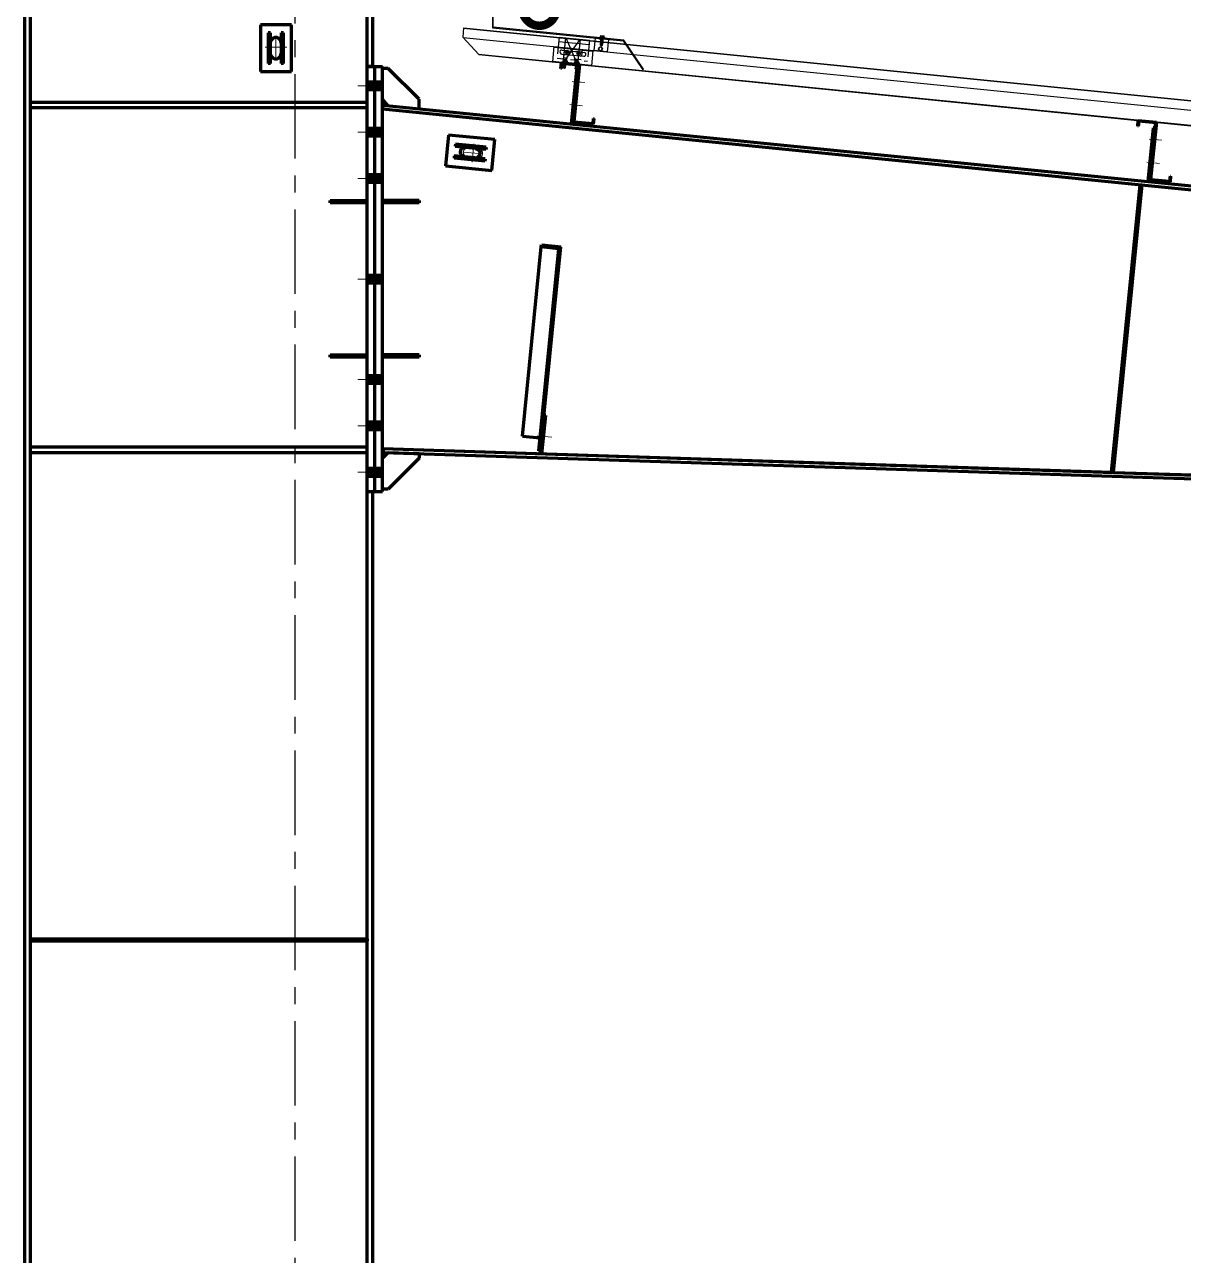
# Model space of a CAD drawing. Header units: inches. Extents: x 2 to 32666, y -5537 to 22.
# Drawn here: x 13940.4 to 13957.53, y -3828.59 to -3810.39 of the extents above; entities that cross this region are included whole.
import ezdxf

# ---------------------------------------------------------------- set-up
doc = ezdxf.new("R2010")
doc.units = ezdxf.units.IN
doc.header["$MEASUREMENT"] = 0
doc.linetypes.add('CENTER', pattern=[2, 1.25, -0.25, 0.25, -0.25])
doc.linetypes.add('HIDDEN2', pattern=[4.7625, 3.175, -1.5875])
for name, color, linetype in [('1', 1, 'Continuous'), ('2', 2, 'Continuous'), ('3', 3, 'Continuous'), ('6', 6, 'Continuous'), ('7', 7, 'Continuous'), ('8', 8, 'Continuous'), ('DIM', 8, 'Continuous'), ('door', 7, 'Continuous'), ('STRUCTURE', 1, 'Continuous'), ('Tim truc', 8, 'Continuous')]:
    doc.layers.add(name, color=color, linetype=linetype)
doc.styles.add('ST1', font='vnshx.shx', dxfattribs={"width": 0.7})
doc.dimstyles.new('175', dxfattribs={"dimtxt": 2.5, "dimasz": 1, "dimexe": 1, "dimexo": 0, "dimgap": 1, "dimtad": 1, "dimdec": 0, "dimlfac": 175, "dimzin": 0, "dimdsep": 46, "dimtxsty": 'ST1', "dimblk1": 'ARCHTICK', "dimblk2": 'ARCHTICK', "dimsah": 1, "dimcen": 1, "dimdle": 1, "dimclrd": 8, "dimclre": 8, "dimclrt": 3, "dimadec": 0, "dimazin": 0, "dimtfac": 1, "dimtdec": 0, "dimtix": 1, "dimtmove": 1, "dimatfit": 3, "dimldrblk": 'DOTSMALL', "dimfxl": 0, "dimtfill": 1, "dimtolj": 1, "dimtzin": 0, "dimlwd": -1, "dimlwe": -1, "dimarcsym": 0})

# ---------------------------------------------------------------- blocks, each defined once
blk = doc.blocks.new('Short_Self_drilling')
at = {"layer": 'STRUCTURE', "color": 1, "linetype": 'Continuous'}
for p, q in [((6.4, 1.7), (-6.4, 1.7)), ((5.1, 3.8), (-5.1, 3.8)), ((-2.6, 2.9), (-5.1, 2.9)), ((-3.4, 3.8), (-3.4, 6.8)), ((3, 7.2), (-3, 7.2)), ((2.6, 2.9), (-2.6, 2.9)), ((-2.1, 2.8), (-2.1, 2.9)), ((6.3, 0), (0, 0)), ((2.2, 2.8), (2.2, 2.9)), ((2.2, -0.5), (2.2, 0)), ((5.1, 2.9), (2.6, 2.9)), ((3.4, 3.8), (3.4, 6.8)), ((3, -1.2), (-2.7, -0.2)), ((3, -2.7), (-2.7, -1.8)), ((3, -4.2), (-2.7, -3.3)), ((3, -5.8), (-2.7, -4.8)), ((3, -7.3), (-2.7, -6.3)), ((-1.9, -8), (-2.7, -7.9)), ((-2.1, -1.4), (-2.1, -0.9)), ((-2.1, -2.9), (-2.1, -2.4)), ((-2.1, -4.4), (-2.1, -3.9)), ((-2.1, -6), (-2.1, -5.4)), ((-2.1, -7.5), (-2.1, -7)), ((-2.1, -12.3), (-2.1, -8.5)), ((3, -8.8), (-1.1, -8.1)), ((2.1, -12.3), (2.1, -9.1)), ((2.2, -2), (2.2, -1.5)), ((2.2, -3.6), (2.2, -3)), ((2.2, -5.1), (2.2, -4.6)), ((2.2, -6.6), (2.2, -6.1)), ((2.2, -8.1), (2.2, -7.6))]:
    blk.add_line(p, q, dxfattribs=at)
blk.add_lwpolyline([(6.4, 1.3), (6.4, 1.7), (2.1, 2.8), (-2.1, 2.8), (-6.4, 1.7), (-6.4, 1.3)], close=True, dxfattribs=at)
for points in [[(-6.4, 1.3, -0.088869), (-6.3, 0), (0, 0)], [(-0.1, 3.8), (-0.3, 6.2, 0.338878), (-3.1, 6.2), (-3.3, 3.8)], [(3.3, 3.8), (3.1, 6.2, 0.338878), (0.3, 6.2), (0.1, 3.8)], [(2.1, -12.3), (0.2, -14.2, -0.333596), (-0.2, -14.2), (-2.1, -12.3)], [(-0.1, -14), (-1, -12.2, -0.148657), (-1.4, -11.2), (-2, -7.7, -0.815006), (-1.2, -7.8, 0.150833), (-0.8, -8.7)], [(2.1, -12.3), (1.7, -11.7, 0.52242), (0.9, -11.7), (-0.2, -14.2)]]:
    blk.add_lwpolyline(points, format="xyb", dxfattribs=at)
for points in [[(3, -1.2), (2.2, -1.5), (-2.1, -0.8), (-2.7, -0.2), (-2.4, 0)], [(3, -2.7), (2.2, -3), (-2.1, -2.4), (-2.7, -1.8), (-2.1, -1.4), (2.2, -2), (3, -2.7)], [(3, -4.2), (2.2, -4.6), (-2.1, -3.9), (-2.7, -3.3), (-2.1, -2.9), (2.2, -3.6), (3, -4.2)], [(3, -5.8), (2.2, -6.1), (-2.1, -5.4), (-2.7, -4.8), (-2.1, -4.4), (2.2, -5.1), (3, -5.8)], [(3, -7.3), (2.2, -7.6), (-2.1, -7), (-2.7, -6.3), (-2.1, -6), (2.2, -6.6), (3, -7.3)], [(-1.8, -8.5), (-2.1, -8.5), (-2.7, -7.9), (-2.1, -7.5), (-1.8, -7.5)], [(-1.3, -7.6), (2.2, -8.1), (3, -8.8)], [(-1.2, 0), (2.2, -0.5), (3, -1.2)], [(3, -8.8), (2.2, -9.1), (-0.8, -8.7)]]:
    blk.add_lwpolyline(points, dxfattribs=at)
for centre, radius, start, end in [((-5, 3.3), 0.455, 109.7949, 250.2674), ((-3, 6.8), 0.429, 90.0311, 180.0311), ((3, 6.8), 0.429, 0.0311, 90.0311), ((5.1, 3.3), 0.435, 279.7276, 80.3347), ((10, 0.2), 3.74, 162.2963, 182.6103)]:
    blk.add_arc(centre, radius, start, end, dxfattribs=at)
blk = doc.blocks.new('A$C5FAA1D3F')
at = {"color": 8}
for p, q in [((-26.59, -10.81, 0), (-25.6, -0.91, 0)), ((-0.39, -3.85, 0), (-25.64, -1.33, 0)), ((-0.34, -3.43, 0), (-25.6, -0.91, 0)), ((-6.38, -8.5, 0), (-20.69, -7.07, 0)), ((-17.23, -7.27, 0), (-17.51, -10.1, 0)), ((-1.33, -13.34, 0), (-0.34, -3.43, 0)), ((-1.33, -13.34, 0), (-26.59, -10.81, 0)), ((-1.29, -12.92, 0), (-26.55, -10.39, 0)), ((-24.42, -17.42, 0), (-23.79, -11.09, 0)), ((-4.49, -16.58, 0), (-24.14, -14.62, 0)), ((-6.63, -11.02, 0), (-20.94, -9.59, 0)), ((-18.79, -8.54, 0), (-15.96, -8.83, 0)), ((-11.5, -9.26, 0), (-8.67, -9.54, 0)), ((-9.94, -7.99, 0), (-10.23, -10.82, 0)), ((-4.77, -19.39, 0), (-4.14, -13.06, 0)), ((-4.77, -19.39, 0), (-24.42, -17.42, 0))]:
    blk.add_line(p, q, dxfattribs=at)
at = {"color": 8, "linetype": 'HIDDEN2'}
for p, q in [((-23.79, -11.09, 0), (-23.06, -3.85, 0)), ((-3.42, -5.82, 0), (-23.06, -3.85, 0)), ((-19.57, -11.51, 0), (-18.9, -4.83, 0)), ((-18.9, -4.83, 0), (-7.68, -5.96, 0)), ((-7.68, -5.96, 0), (-8.35, -12.64, 0)), ((-4.14, -13.06, 0), (-3.42, -5.82, 0)), ((-19.58, -11.51, 0), (-19.4, -9.75, 0)), ((-8.35, -12.64, 0), (-19.58, -11.51, 0)), ((-8.35, -12.64, 0), (-19.57, -11.51, 0)), ((-19.4, -9.75, 0), (-8.17, -10.87, 0)), ((-8.17, -10.87, 0), (-8.35, -12.64, 0))]:
    blk.add_line(p, q, dxfattribs=at)
at = {"color": 8}
for centre, major_axis, start_param, end_param in [((-20.82, -8.33, 0), (-0.941, -0.852), 3.876998, 7.018591), ((-17.37, -8.69, 0), (-0.836, -0.757), 5.447794310103061, 11.73097961728265), ((-10.09, -9.4, 0), (-0.836, -0.757), 5.447794310103061, 11.73097961728265), ((-6.5, -9.76, 0), (-0.941, -0.852), 0.735405, 3.876998)]:
    blk.add_ellipse(centre, major_axis=major_axis, ratio=1, start_param=start_param, end_param=end_param, dxfattribs=at)
at = {"color": 1, "xscale": 0.2707692322397919, "yscale": 0.2707692322397919, "zscale": 0.2707692322397919, "rotation": 174.2582798079231}
for p in [(-16.04, -2.29, 0), (-8.54, -3.04, 0)]:
    blk.add_blockref('Short_Self_drilling', p, dxfattribs=at)
blk = doc.blocks.new('Clamp_Side')
for p, q in [((-17.5, 36.8), (17.5, 36.8)), ((-17.5, 36.8), (-17.5, 5)), ((17.5, 36.8), (17.5, 5)), ((-17.5, 5), (17.5, 5))]:
    blk.add_line(p, q)
blk.add_lwpolyline([(5.8, 9.3), (4.9, 14.4), (0, 16.3), (-4, 12.9), (-3.2, 7.8), (1.7, 6)], close=True)
blk.add_circle((0.9, 11.1), 4.52)
blk = doc.blocks.new('_ArchTick')
at = {"color": 0, "linetype": 'ByBlock', "const_width": 0.15}
blk.add_lwpolyline([(-0.5, -0.5), (0.5, 0.5)], dxfattribs=at)
blk = doc.blocks.new('_DotSmall')
at = {"color": 0, "linetype": 'ByBlock', "const_width": 0.5}
blk.add_lwpolyline([(-0.0625, 0, 1), (0.0625, 0, 1)], format="xyb", close=True, dxfattribs=at)

msp = doc.modelspace()

# ---------------------------------------------------------------- hatches: boundary and pattern name
at = {"layer": '2'}
for points in [[(13945.5789, -3811.3735), (13945.4646, -3811.3735), (13945.4646, -3811.2249), (13945.5789, -3811.2249)], [(13945.6932, -3811.3735), (13945.5789, -3811.3735), (13945.5789, -3811.2249), (13945.6932, -3811.2249)], [(13945.5789, -3812.0592), (13945.4647, -3812.0592), (13945.4647, -3811.9106), (13945.5789, -3811.9106)], [(13945.6932, -3812.0592), (13945.5789, -3812.0592), (13945.5789, -3811.9106), (13945.6932, -3811.9106)], [(13945.5789, -3812.7449), (13945.4647, -3812.7449), (13945.4647, -3812.5963), (13945.5789, -3812.5963)], [(13945.6932, -3812.7449), (13945.5789, -3812.7449), (13945.5789, -3812.5963), (13945.6932, -3812.5963)], [(13945.5789, -3814.2306), (13945.4647, -3814.2306), (13945.4647, -3814.0821), (13945.5789, -3814.0821)], [(13945.6932, -3814.2306), (13945.5789, -3814.2306), (13945.5789, -3814.0821), (13945.6932, -3814.0821)], [(13945.579, -3815.7163), (13945.4647, -3815.7163), (13945.4647, -3815.5678), (13945.579, -3815.5678)], [(13945.6932, -3815.7163), (13945.579, -3815.7163), (13945.579, -3815.5678), (13945.6932, -3815.5678)], [(13945.579, -3816.4021), (13945.4647, -3816.4021), (13945.4647, -3816.2535), (13945.579, -3816.2535)], [(13945.6932, -3816.4021), (13945.579, -3816.4021), (13945.579, -3816.2535), (13945.6932, -3816.2535)], [(13945.579, -3817.0878), (13945.4647, -3817.0878), (13945.4647, -3816.9392), (13945.579, -3816.9392)], [(13945.6932, -3817.0878), (13945.579, -3817.0878), (13945.579, -3816.9392), (13945.6932, -3816.9392)]]:
    msp.add_hatch(color=256, dxfattribs=at).paths.add_polyline_path(points, flags=17)

# ---------------------------------------------------------------- linework, layer by layer
at = {"layer": '2', "lineweight": 100}
for p, q in [((13940.4018, -3801.1457), (13940.4019, -3831.0383)), ((13940.4818, -3801.1457), (13940.4819, -3831.0383)), ((13945.4646, -3811.0135), (13945.4646, -3801.1457)), ((13945.5446, -3801.1457), (13945.5446, -3811.0135)), ((13943.8886, -3810.4002), (13943.8887, -3811.0859)), ((13944.3458, -3810.4002), (13943.8886, -3810.4002)), ((13944.0029, -3810.5145), (13944.0029, -3810.9716)), ((13944.0372, -3810.5145), (13944.0029, -3810.5145)), ((13944.0372, -3810.9716), (13944.0372, -3810.5145)), ((13944.1972, -3810.5145), (13944.1972, -3810.9716)), ((13944.2315, -3810.5145), (13944.1972, -3810.5145)), ((13944.2315, -3810.9716), (13944.2315, -3810.5145)), ((13944.3458, -3811.0859), (13944.3458, -3810.4002)), ((13944.0372, -3810.663), (13944.0479, -3810.623)), ((13944.0772, -3810.5937), (13944.0479, -3810.623)), ((13944.1865, -3810.623), (13944.1572, -3810.5937)), ((13944.1972, -3810.663), (13944.1865, -3810.623)), ((13944.0479, -3810.863), (13944.0372, -3810.823)), ((13944.0479, -3810.863), (13944.0772, -3810.8923)), ((13944.1572, -3810.8923), (13944.1865, -3810.863)), ((13944.1865, -3810.863), (13944.1972, -3810.823)), ((13944.0372, -3810.9716), (13944.0029, -3810.9716)), ((13944.2315, -3810.9716), (13944.1972, -3810.9716)), ((13945.5446, -3811.0135), (13945.4646, -3811.0135)), ((13945.4647, -3817.2992), (13945.4646, -3811.0135)), ((13945.4646, -3811.0135), (13945.5789, -3811.0135)), ((13945.579, -3817.2992), (13945.5789, -3811.0135)), ((13945.5789, -3811.0135), (13945.6932, -3811.0135)), ((13945.579, -3817.2992), (13945.5789, -3811.0135)), ((13945.6932, -3817.2992), (13945.6932, -3811.0135)), ((13945.7789, -3811.0418), (13945.6932, -3811.0418)), ((13946.2361, -3811.4989), (13945.7789, -3811.0418)), ((13948.3298, -3811.0443), (13948.3383, -3810.959)), ((13948.3383, -3811.0451), (13948.3298, -3811.0443)), ((13948.3383, -3810.959), (13948.6055, -3810.9857)), ((13948.346, -3810.9684), (13948.3383, -3811.0451)), ((13948.5962, -3810.9934), (13948.346, -3810.9684)), ((13948.5117, -3811.8377), (13948.5962, -3810.9934)), ((13948.6055, -3810.9857), (13948.5211, -3811.8301)), ((13943.8887, -3811.0859), (13944.3458, -3811.0859)), ((13948.5601, -3811.0673), (13948.4804, -3811.8633)), ((13948.5885, -3811.0702), (13948.5601, -3811.0673)), ((13940.4818, -3811.5392), (13945.4646, -3811.5392)), ((13945.7789, -3811.5932), (13945.6932, -3811.4989)), ((13945.6989, -3811.5852), (13945.6932, -3811.6421)), ((13945.6989, -3811.5852), (13965.2824, -3813.5435)), ((13946.2361, -3811.6389), (13946.2361, -3811.4989)), ((13940.4818, -3811.6192), (13945.4646, -3811.6192)), ((13945.6932, -3811.6421), (13965.2767, -3813.6004)), ((13948.8054, -3811.8585), (13948.8131, -3811.7817)), ((13948.8131, -3811.7817), (13948.8131, -3811.7817)), ((13948.8131, -3811.7817), (13948.8131, -3811.7817)), ((13948.8131, -3811.7817), (13948.8216, -3811.7826)), ((13948.8131, -3811.8679), (13948.8216, -3811.7826)), ((13948.5089, -3811.8662), (13948.5117, -3811.8377)), ((13948.5117, -3811.8377), (13948.8131, -3811.8679)), ((13948.5211, -3811.8301), (13948.8054, -3811.8585)), ((13948.7286, -3811.8508), (13948.7193, -3811.8585)), ((13956.8587, -3811.8972), (13956.8672, -3811.8119)), ((13956.8672, -3811.898), (13956.8587, -3811.8972)), ((13956.8672, -3811.8119), (13957.1344, -3811.8386)), ((13956.8749, -3811.8212), (13956.8672, -3811.898)), ((13957.1251, -3811.8463), (13956.8749, -3811.8212)), ((13957.0889, -3811.9202), (13957.0093, -3812.7162)), ((13957.0406, -3812.6906), (13957.1251, -3811.8463)), ((13957.1344, -3811.8386), (13957.05, -3812.6829)), ((13957.1174, -3811.923), (13957.0889, -3811.9202)), ((13946.6704, -3812.0269), (13946.6249, -3812.4818)), ((13947.3527, -3812.0951), (13946.6704, -3812.0269)), ((13947.3072, -3812.55), (13947.3527, -3812.0951)), ((13946.7545, -3812.3339), (13946.7511, -3812.3681)), ((13947.2094, -3812.3794), (13946.7545, -3812.3339)), ((13946.7716, -3812.1634), (13946.7682, -3812.1975)), ((13947.223, -3812.243), (13946.7682, -3812.1975)), ((13947.2264, -3812.2089), (13946.7716, -3812.1634)), ((13946.8467, -3812.3087), (13946.8691, -3812.3362)), ((13946.881, -3812.218), (13946.8535, -3812.2405)), ((13946.881, -3812.218), (13946.916, -3812.2123)), ((13947.0752, -3812.2282), (13947.1084, -3812.2407)), ((13947.1309, -3812.2682), (13947.1084, -3812.2407)), ((13947.2264, -3812.2089), (13947.223, -3812.243)), ((13946.6249, -3812.4818), (13947.3072, -3812.55)), ((13947.206, -3812.4135), (13946.7511, -3812.3681)), ((13946.8691, -3812.3362), (13946.9023, -3812.3487)), ((13947.0616, -3812.3646), (13947.0966, -3812.3589)), ((13947.0966, -3812.3589), (13947.1241, -3812.3364)), ((13947.2094, -3812.3794), (13947.206, -3812.4135)), ((13957.0378, -3812.7191), (13957.0406, -3812.6906)), ((13957.0406, -3812.6906), (13957.342, -3812.7208)), ((13957.05, -3812.6829), (13957.3343, -3812.7114)), ((13957.3343, -3812.7114), (13957.342, -3812.6346)), ((13957.342, -3812.6346), (13957.342, -3812.6346)), ((13957.342, -3812.6346), (13957.342, -3812.6346)), ((13957.342, -3812.6346), (13957.3505, -3812.6355)), ((13957.342, -3812.7208), (13957.3505, -3812.6355)), ((13956.472, -3817.0128), (13956.897, -3812.7624)), ((13956.5004, -3817.0156), (13956.9255, -3812.7653)), ((13956.897, -3812.7624), (13956.9255, -3812.7653)), ((13957.2575, -3812.7037), (13957.2482, -3812.7114)), ((13944.9218, -3813.0272), (13944.9218, -3812.9929)), ((13944.9218, -3812.9929), (13945.4646, -3812.9929)), ((13945.4646, -3813.0272), (13944.9218, -3813.0272)), ((13945.3789, -3813.0272), (13945.3789, -3812.9929)), ((13946.2361, -3812.9929), (13945.6933, -3812.9929)), ((13946.2361, -3813.0272), (13945.6933, -3813.0272)), ((13945.779, -3813.0272), (13945.779, -3812.9929)), ((13946.2361, -3812.9929), (13946.2361, -3813.0272)), ((13947.7607, -3816.4769), (13948.0402, -3813.6817)), ((13948.0402, -3813.6817), (13948.0433, -3813.6511)), ((13948.3017, -3813.7079), (13948.0402, -3813.6817)), ((13948.0433, -3813.6511), (13948.3275, -3813.6795)), ((13948.2665, -3814.0606), (13948.3017, -3813.7079)), ((13948.2892, -3814.0629), (13948.3275, -3813.6795)), ((13948.0028, -3816.697), (13948.2665, -3814.0606)), ((13948.0465, -3816.4895), (13948.2892, -3814.0629)), ((13948.2665, -3814.0606), (13948.2892, -3814.0629)), ((13944.9218, -3815.3129), (13944.9218, -3815.2786)), ((13944.9218, -3815.2786), (13945.4647, -3815.2786)), ((13945.4647, -3815.3129), (13944.9218, -3815.3129)), ((13945.3789, -3815.3129), (13945.3789, -3815.2786)), ((13946.2361, -3815.2786), (13945.6932, -3815.2786)), ((13946.2361, -3815.3129), (13945.6932, -3815.3129)), ((13945.779, -3815.3129), (13945.779, -3815.2786)), ((13946.2361, -3815.2786), (13946.2361, -3815.3129)), ((13948.0504, -3816.7382), (13948.1073, -3816.1696)), ((13948.1073, -3816.1696), (13948.0788, -3816.1667)), ((13947.7607, -3816.4769), (13948.0222, -3816.5031)), ((13948.022, -3816.7353), (13948.0465, -3816.4895)), ((13940.4818, -3816.6392), (13945.4647, -3816.6392)), ((13945.6932, -3816.6612), (13956.4785, -3817.0134)), ((13945.7028, -3816.6623), (13945.701, -3816.7194)), ((13945.7028, -3816.6623), (13979.2872, -3817.7582)), ((13948.0256, -3816.6993), (13948.0028, -3816.697)), ((13940.4818, -3816.7192), (13945.4647, -3816.7192)), ((13945.6932, -3816.8051), (13945.779, -3816.7222)), ((13945.701, -3816.7194), (13979.2854, -3817.8153)), ((13945.779, -3816.7222), (13946.2361, -3816.7371)), ((13946.2361, -3816.8051), (13945.779, -3817.2623)), ((13946.2361, -3816.7371), (13946.2361, -3816.8051)), ((13948.0504, -3816.7382), (13948.022, -3816.7353)), ((13956.472, -3817.0128), (13956.5004, -3817.0156)), ((13956.5006, -3817.0141), (13967.9306, -3817.3874)), ((13945.4647, -3817.2992), (13945.5447, -3817.2992)), ((13945.4647, -3831.0383), (13945.4647, -3817.2992)), ((13945.4647, -3817.2992), (13945.579, -3817.2992)), ((13945.5447, -3817.2992), (13945.5447, -3831.0383)), ((13945.579, -3817.2992), (13945.6932, -3817.2992)), ((13945.779, -3817.2623), (13945.6932, -3817.2623)), ((13940.4818, -3823.9102), (13945.4647, -3823.9102)), ((13940.4818, -3823.9102), (13940.4818, -3823.9388)), ((13940.4818, -3823.9388), (13945.4647, -3823.9388)), ((13945.4647, -3823.9102), (13945.4647, -3823.9388))]:
    msp.add_line(p, q, dxfattribs=at)
at = {"layer": '2', "lineweight": 0}
for p, q in [((13944.0433, -3810.622), (13944.0372, -3810.6526)), ((13944.0372, -3810.6526), (13944.0372, -3810.8069)), ((13944.0607, -3810.596), (13944.0433, -3810.622)), ((13944.0866, -3810.5787), (13944.0607, -3810.596)), ((13944.1172, -3810.5726), (13944.0866, -3810.5787)), ((13944.1172, -3810.5697), (13944.1172, -3810.8897)), ((13944.1478, -3810.5787), (13944.1172, -3810.5726)), ((13944.1172, -3810.5726), (13944.1172, -3810.5726)), ((13944.1738, -3810.596), (13944.1478, -3810.5787)), ((13944.1911, -3810.622), (13944.1738, -3810.596)), ((13944.1972, -3810.6526), (13944.1911, -3810.622)), ((13944.1972, -3810.8069), (13944.1972, -3810.6526)), ((13944.2772, -3810.7297), (13943.9572, -3810.7297)), ((13944.0372, -3810.8069), (13944.0433, -3810.8375)), ((13944.0433, -3810.8375), (13944.0607, -3810.8634)), ((13944.0607, -3810.8634), (13944.0866, -3810.8808)), ((13944.1478, -3810.8808), (13944.1738, -3810.8634)), ((13944.1738, -3810.8634), (13944.1911, -3810.8375)), ((13944.1911, -3810.8375), (13944.1972, -3810.8069)), ((13944.0866, -3810.8808), (13944.1172, -3810.8869)), ((13944.1172, -3810.8869), (13944.1478, -3810.8808)), ((13944.1172, -3810.8869), (13944.1172, -3810.8869)), ((13945.5789, -3811.2249), (13945.4646, -3811.2249)), ((13945.4646, -3811.2249), (13945.4646, -3811.2249)), ((13945.5789, -3811.2249), (13945.4646, -3811.2249)), ((13945.4646, -3811.2249), (13945.4646, -3811.2249)), ((13945.6932, -3811.2249), (13945.5789, -3811.2249)), ((13945.5789, -3811.2249), (13945.5789, -3811.2249)), ((13945.6932, -3811.2249), (13945.5789, -3811.2249)), ((13945.5789, -3811.2249), (13945.5789, -3811.2249)), ((13948.4975, -3811.2333), (13948.6851, -3811.2521)), ((13948.5259, -3811.2362), (13948.58, -3811.2416)), ((13948.5259, -3811.2362), (13948.58, -3811.2416)), ((13948.5259, -3811.2362), (13948.6851, -3811.2521)), ((13948.5259, -3811.2362), (13948.6851, -3811.2521)), ((13945.6932, -3811.2992), (13945.3298, -3811.2992)), ((13945.6932, -3811.2992), (13945.3298, -3811.2992)), ((13945.5789, -3811.3735), (13945.4646, -3811.3735)), ((13945.4646, -3811.3735), (13945.4646, -3811.3735)), ((13945.5789, -3811.3735), (13945.4646, -3811.3735)), ((13945.4646, -3811.3735), (13945.4646, -3811.3735)), ((13945.6932, -3811.3735), (13945.5789, -3811.3735)), ((13945.5789, -3811.3735), (13945.5789, -3811.3735)), ((13945.6932, -3811.3735), (13945.5789, -3811.3735)), ((13945.5789, -3811.3735), (13945.5789, -3811.3735)), ((13948.4634, -3811.5745), (13948.651, -3811.5932)), ((13948.4918, -3811.5773), (13948.5458, -3811.5827)), ((13948.4918, -3811.5773), (13948.5458, -3811.5827)), ((13948.4918, -3811.5773), (13948.651, -3811.5933)), ((13948.4918, -3811.5773), (13948.651, -3811.5933)), ((13945.5789, -3811.9106), (13945.4647, -3811.9106)), ((13945.4647, -3811.9106), (13945.4647, -3811.9106)), ((13945.5789, -3811.9106), (13945.4647, -3811.9106)), ((13945.4647, -3811.9106), (13945.4647, -3811.9106)), ((13945.6932, -3811.9106), (13945.5789, -3811.9106)), ((13945.5789, -3811.9106), (13945.5789, -3811.9106)), ((13945.6932, -3811.9106), (13945.5789, -3811.9106)), ((13945.5789, -3811.9106), (13945.5789, -3811.9106)), ((13945.6932, -3811.9849), (13945.3298, -3811.9849)), ((13945.6932, -3811.9849), (13945.3298, -3811.9849)), ((13945.5789, -3812.0592), (13945.4647, -3812.0592)), ((13945.4647, -3812.0592), (13945.4647, -3812.0592)), ((13945.5789, -3812.0592), (13945.4647, -3812.0592)), ((13945.4647, -3812.0592), (13945.4647, -3812.0592)), ((13945.6932, -3812.0592), (13945.5789, -3812.0592)), ((13945.5789, -3812.0592), (13945.5789, -3812.0592)), ((13945.6932, -3812.0592), (13945.5789, -3812.0592)), ((13945.5789, -3812.0592), (13945.5789, -3812.0592)), ((13957.0264, -3812.0862), (13957.214, -3812.105)), ((13957.0548, -3812.0891), (13957.214, -3812.105)), ((13957.0548, -3812.0891), (13957.214, -3812.105)), ((13957.0548, -3812.0891), (13957.1088, -3812.0945)), ((13957.0548, -3812.0891), (13957.1088, -3812.0945)), ((13946.896, -3812.2528), (13946.8882, -3812.2784)), ((13946.8882, -3812.2784), (13946.8882, -3812.2784)), ((13946.8882, -3812.2784), (13946.8908, -3812.305)), ((13946.8908, -3812.305), (13946.9034, -3812.3286)), ((13946.8939, -3812.279), (13947.1668, -3812.3063)), ((13946.913, -3812.2322), (13946.896, -3812.2528)), ((13946.9034, -3812.3286), (13946.9241, -3812.3457)), ((13946.9367, -3812.2196), (13946.913, -3812.2322)), ((13946.9633, -3812.217), (13946.9367, -3812.2196)), ((13947.1111, -3812.2318), (13946.9633, -3812.217)), ((13947.044, -3812.1562), (13947.0167, -3812.4291)), ((13947.1367, -3812.2396), (13947.1111, -3812.2318)), ((13947.1574, -3812.2566), (13947.1367, -3812.2396)), ((13947.1477, -3812.3531), (13947.1647, -3812.3324)), ((13947.1699, -3812.2802), (13947.1574, -3812.2566)), ((13947.1647, -3812.3324), (13947.1725, -3812.3068)), ((13947.1725, -3812.3068), (13947.1699, -3812.2802)), ((13947.1725, -3812.3068), (13947.1725, -3812.3068)), ((13946.9241, -3812.3457), (13946.9496, -3812.3535)), ((13946.9496, -3812.3535), (13947.0975, -3812.3682)), ((13947.0975, -3812.3682), (13947.1241, -3812.3657)), ((13947.1241, -3812.3657), (13947.1477, -3812.3531)), ((13956.9923, -3812.4274), (13957.1799, -3812.4461)), ((13957.0207, -3812.4302), (13957.1799, -3812.4462)), ((13957.0207, -3812.4302), (13957.1799, -3812.4462)), ((13957.0207, -3812.4302), (13957.0747, -3812.4356)), ((13957.0207, -3812.4302), (13957.0747, -3812.4356)), ((13945.6932, -3812.6706), (13945.3298, -3812.6706)), ((13945.6932, -3812.6706), (13945.3298, -3812.6706)), ((13945.5789, -3812.5963), (13945.4647, -3812.5963)), ((13945.4647, -3812.5963), (13945.4647, -3812.5963)), ((13945.5789, -3812.5963), (13945.4647, -3812.5963)), ((13945.4647, -3812.5963), (13945.4647, -3812.5963)), ((13945.6932, -3812.5963), (13945.5789, -3812.5963)), ((13945.5789, -3812.5963), (13945.5789, -3812.5963)), ((13945.6932, -3812.5963), (13945.5789, -3812.5963)), ((13945.5789, -3812.5963), (13945.5789, -3812.5963)), ((13945.5789, -3812.7449), (13945.4647, -3812.7449)), ((13945.4647, -3812.7449), (13945.4647, -3812.7449)), ((13945.5789, -3812.7449), (13945.4647, -3812.7449)), ((13945.4647, -3812.7449), (13945.4647, -3812.7449)), ((13945.6932, -3812.7449), (13945.5789, -3812.7449)), ((13945.5789, -3812.7449), (13945.5789, -3812.7449)), ((13945.6932, -3812.7449), (13945.5789, -3812.7449)), ((13945.5789, -3812.7449), (13945.5789, -3812.7449)), ((13945.5789, -3814.0821), (13945.4647, -3814.0821)), ((13945.4647, -3814.0821), (13945.4647, -3814.0821)), ((13945.5789, -3814.0821), (13945.4647, -3814.0821)), ((13945.4647, -3814.0821), (13945.4647, -3814.0821)), ((13945.6932, -3814.0821), (13945.5789, -3814.0821)), ((13945.5789, -3814.0821), (13945.5789, -3814.0821)), ((13945.6932, -3814.0821), (13945.5789, -3814.0821)), ((13945.5789, -3814.0821), (13945.5789, -3814.0821)), ((13945.6932, -3814.1563), (13945.3298, -3814.1563)), ((13945.6932, -3814.1563), (13945.3298, -3814.1563)), ((13945.5789, -3814.2306), (13945.4647, -3814.2306)), ((13945.4647, -3814.2306), (13945.4647, -3814.2306)), ((13945.5789, -3814.2306), (13945.4647, -3814.2306)), ((13945.4647, -3814.2306), (13945.4647, -3814.2306)), ((13945.6932, -3814.2306), (13945.5789, -3814.2306)), ((13945.5789, -3814.2306), (13945.5789, -3814.2306)), ((13945.6932, -3814.2306), (13945.5789, -3814.2306)), ((13945.5789, -3814.2306), (13945.5789, -3814.2306)), ((13945.579, -3815.5678), (13945.4647, -3815.5678)), ((13945.4647, -3815.5678), (13945.4647, -3815.5678)), ((13945.579, -3815.5678), (13945.4647, -3815.5678)), ((13945.4647, -3815.5678), (13945.4647, -3815.5678)), ((13945.6932, -3815.5678), (13945.579, -3815.5678)), ((13945.579, -3815.5678), (13945.579, -3815.5678)), ((13945.6932, -3815.5678), (13945.579, -3815.5678)), ((13945.579, -3815.5678), (13945.579, -3815.5678)), ((13945.6932, -3815.6421), (13945.3298, -3815.6421)), ((13945.6932, -3815.6421), (13945.3298, -3815.6421)), ((13945.579, -3815.7163), (13945.4647, -3815.7163)), ((13945.4647, -3815.7163), (13945.4647, -3815.7163)), ((13945.579, -3815.7163), (13945.4647, -3815.7163)), ((13945.4647, -3815.7163), (13945.4647, -3815.7163)), ((13945.6932, -3815.7163), (13945.579, -3815.7163)), ((13945.579, -3815.7163), (13945.579, -3815.7163)), ((13945.6932, -3815.7163), (13945.579, -3815.7163)), ((13945.579, -3815.7163), (13945.579, -3815.7163)), ((13945.6932, -3816.3278), (13945.3298, -3816.3278)), ((13945.6932, -3816.3278), (13945.3298, -3816.3278)), ((13945.579, -3816.2535), (13945.4647, -3816.2535)), ((13945.4647, -3816.2535), (13945.4647, -3816.2535)), ((13945.579, -3816.2535), (13945.4647, -3816.2535)), ((13945.4647, -3816.2535), (13945.4647, -3816.2535)), ((13945.6932, -3816.2535), (13945.579, -3816.2535)), ((13945.579, -3816.2535), (13945.579, -3816.2535)), ((13945.6932, -3816.2535), (13945.579, -3816.2535)), ((13945.579, -3816.2535), (13945.579, -3816.2535)), ((13945.579, -3816.4021), (13945.4647, -3816.4021)), ((13945.4647, -3816.4021), (13945.4647, -3816.4021)), ((13945.579, -3816.4021), (13945.4647, -3816.4021)), ((13945.4647, -3816.4021), (13945.4647, -3816.4021)), ((13945.6932, -3816.4021), (13945.579, -3816.4021)), ((13945.579, -3816.4021), (13945.579, -3816.4021)), ((13945.6932, -3816.4021), (13945.579, -3816.4021)), ((13945.579, -3816.4021), (13945.579, -3816.4021)), ((13947.9793, -3816.4726), (13948.1954, -3816.4942)), ((13947.9793, -3816.4726), (13948.1954, -3816.4942)), ((13945.6932, -3817.0135), (13945.3298, -3817.0135)), ((13945.6932, -3817.0135), (13945.3298, -3817.0135)), ((13945.579, -3816.9392), (13945.4647, -3816.9392)), ((13945.4647, -3816.9392), (13945.4647, -3816.9392)), ((13945.579, -3816.9392), (13945.4647, -3816.9392)), ((13945.4647, -3816.9392), (13945.4647, -3816.9392)), ((13945.6932, -3816.9392), (13945.579, -3816.9392)), ((13945.579, -3816.9392), (13945.579, -3816.9392)), ((13945.6932, -3816.9392), (13945.579, -3816.9392)), ((13945.579, -3816.9392), (13945.579, -3816.9392)), ((13945.579, -3817.0878), (13945.4647, -3817.0878)), ((13945.4647, -3817.0878), (13945.4647, -3817.0878)), ((13945.579, -3817.0878), (13945.4647, -3817.0878)), ((13945.4647, -3817.0878), (13945.4647, -3817.0878)), ((13945.6932, -3817.0878), (13945.579, -3817.0878)), ((13945.579, -3817.0878), (13945.579, -3817.0878)), ((13945.6932, -3817.0878), (13945.579, -3817.0878)), ((13945.579, -3817.0878), (13945.579, -3817.0878))]:
    msp.add_line(p, q, dxfattribs=at)
at = {"layer": '2', "lineweight": 100}
for centre, radius, start, end in [((13944.1172, -3810.663), 0.08, 60.00023, 120.00023), ((13944.1172, -3810.823), 0.08, 240.00023, 300.00023), ((13946.9092, -3812.2805), 0.0686, 144.28942, 204.28942), ((13947.0684, -3812.2964), 0.0686, 324.28942, 24.28942)]:
    msp.add_arc(centre, radius, start, end, dxfattribs=at)
at = {"layer": '3'}
for p, q in [((13946.8887, -3810.4465), (14117.391, -3827.4968)), ((13946.8889, -3810.4408), (14117.3916, -3827.4911)), ((13947.1123, -3810.8306), (14117.2261, -3827.8421)), ((13947.1181, -3810.837), (14117.2321, -3827.8484))]:
    msp.add_line(p, q, dxfattribs=at)
msp.add_lwpolyline([(13946.8889, -3810.4408), (13946.8827, -3810.5794), (13947.1181, -3810.8369)], dxfattribs=at)
at = {"layer": '6'}
msp.add_lwpolyline([(13949.5523, -3811.0548), (13949.2596, -3810.6255), (13947.3314, -3810.4327), (13947.3314, -3809.4716), (13947.3199, -3809.4716), (13947.3199, -3810.443), (13949.2532, -3810.6363), (13949.5429, -3811.0612)], close=True, dxfattribs=at)
at = {"layer": '7'}
for p, q in [((13948.3652, -3810.9617), (13948.6156, -3810.6134)), ((13948.4022, -3810.5921), (13948.5786, -3810.983))]:
    msp.add_line(p, q, dxfattribs=at)
msp.add_lwpolyline([(13948.4022, -3810.5921), (13948.6156, -3810.6134), (13948.5786, -3810.983), (13948.3652, -3810.9617)], close=True, dxfattribs=at)
at = {"layer": '8'}
msp.add_line((13946.887, -3810.5842), (14117.3774, -3827.6332), dxfattribs=at)
at = {"layer": 'Tim truc', "linetype": 'CENTER'}
msp.add_line((13944.4029, -3924.3761), (13944.4029, -3793.9869), dxfattribs=at)

# ---------------------------------------------------------------- block references
at = {"color": 1, "xscale": -0.007314285714879535, "yscale": 0.007314285714879537, "zscale": 0.007314285714879537, "rotation": 354.3412501752961}
msp.add_blockref('Short_Self_drilling', (13948.9398, -3810.6098, 0), dxfattribs=at)
at = {"layer": 'DIM', "xscale": 0.02285714285714286, "yscale": 0.02285714285714286, "zscale": 0.02285714285714286, "rotation": 179.9999887175439}
msp.add_blockref('A$C5FAA1D3F', (13948.1965, -3811.024), dxfattribs=at)
at = {"layer": 'door', "color": 4, "xscale": -0.005714285713925338, "yscale": 0.005714285713925338, "zscale": 0.005714285713925338, "rotation": 354.289406862451}
msp.add_blockref('Clamp_Side', (13948.9139, -3810.8155), dxfattribs=at)

# ---------------------------------------------------------------- leaders
at = {"layer": '1'}
msp.add_leader([(13948.0133, -3810.1616), (13951.1042, -3802.5589), (13956.7011, -3802.5589)], dimstyle='175', override={"dimgap": 1, "dimtad": 0}, dxfattribs=at)

doc.saveas('drawing.dxf')
